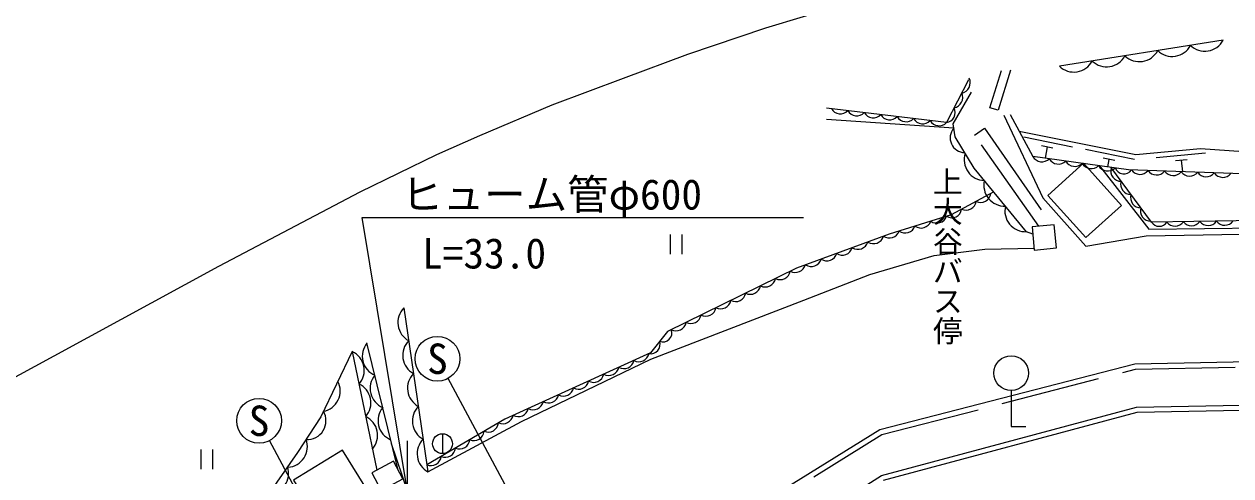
# Model space of a CAD drawing. Units: millimetres at full size, sheet at 1:1000; details may follow other scales. Extents: x 40000 to 680000, y 20000 to 380000.
# Drawn here: x 324047 to 396834, y 312111 to 339361 of the extents above; entities that cross this region are included whole.
import ezdxf
from ezdxf.enums import TextEntityAlignment as Align

# ---------------------------------------------------------------- set-up
doc = ezdxf.new("R2010")
doc.units = ezdxf.units.MM
doc.header["$LTSCALE"] = 1000
doc.linetypes.add('DASHED', pattern=[7.5, 6, -1.5])
doc.layers.add('M-BGD', color=7, linetype='Continuous', lineweight=25)
doc.layers.add('M-STR-HTXT', color=7, linetype='Continuous', lineweight=13)
doc.layers.add('M-BMK-HTXT', color=7, linetype='Continuous')
doc.styles.add('@ＭＳ ゴシック', font='')
doc.styles.add('ＭＳ ゴシック', font='')
doc.styles.get('@ＭＳ ゴシック').set_extended_font_data('@MS Gothic')
doc.styles.get('ＭＳ ゴシック').set_extended_font_data('MS Gothic')

# ---------------------------------------------------------------- blocks, each defined once
blk = doc.blocks.new('open_arrow')
at = {"color": 0, "linetype": 'Continuous', "lineweight": -2}
blk.add_lwpolyline([(7.5, 1.25), (0, 0), (7.5, -1.25)], dxfattribs=at)

msp = doc.modelspace()

# ---------------------------------------------------------------- linework, layer by layer
at = {"layer": 'M-BGD'}
for p, q in [((396371, 338393), (386495, 336822)), ((381004, 335998), (379686, 333425)), ((379686, 333425), (372444, 334301)), ((380130, 333077), (372444, 333599)), ((383513, 333909), (384895, 331380)), ((387290, 331949), (384349, 332539)), ((386104, 331881), (385418, 332018)), ((385761, 331950), (385626, 331277)), ((391013, 331203), (388071, 331793)), ((389826, 331135), (389140, 331273)), ((389483, 331204), (389392, 330750)), ((395311, 331587), (392324, 331304)), ((394194, 331180), (393497, 331114)), ((393846, 331147), (393911, 330456)), ((363012, 326666), (363012, 325492)), ((363712, 326666), (363712, 325492)), ((346953, 322241), (348342, 312777)), ((343843, 319607), (345320, 312462)), ((346602, 312456), (344722, 320140)), ((383586, 317261), (383586, 315086)), ((391134, 316254), (416844, 316718)), ((375765, 312128), (391134, 316254)), ((375886, 311850), (391176, 315955)), ((391176, 315955), (416850, 316418)), ((349282, 314652), (349282, 313452)), ((383586, 315086), (384476, 315086)), ((334702, 313695), (334702, 312521)), ((335402, 313695), (335402, 312521)), ((348342, 312777), (348405, 312347)), ((358144, 301011), (375765, 312128))]:
    msp.add_line(p, q, dxfattribs=at)
at = {"layer": 'M-BGD', "linetype": 'DASHED'}
for points in [[(383546, 336593), (382798, 334168), (382302, 334321), (382992, 336556)], [(385261, 327175), (381374, 332661), (381982, 333092), (386009, 327246)], [(292840, 270825), (305565, 275379), (314430, 280087), (332260, 289715), (354417, 301729), (358938, 304154), (375784, 314604), (391092, 318552), (407865, 318899), (428517, 319416), (435123, 318828), (438425, 322240)]]:
    msp.add_lwpolyline(points, dxfattribs=at)
at = {"layer": 'M-BGD'}
for points in [[(384885, 326698), (384509, 326840), (381357, 330674), (380204, 332555), (380093, 333339), (381188, 335265)], [(383135, 333877), (385485, 328886), (388094, 325961), (391719, 326584), (399730, 326725), (406616, 326756), (413008, 326173), (419657, 325144), (419734, 325638)], [(384063, 332902), (391109, 331490), (395011, 331860), (408281, 330929), (411899, 331408), (413714, 331909)], [(406932, 329093), (405865, 329464), (398104, 330304), (390655, 330573), (384895, 331380)], [(388905, 330818), (391888, 326985), (401967, 327108), (407874, 327135), (412676, 326628), (416874, 326047), (419734, 325638), (424905, 324453), (433662, 323158), (437385, 322772)], [(419860, 325942), (415323, 326780), (408958, 327393), (402252, 327569), (392050, 327408), (389586, 330723)], [(382537, 329239), (379961, 327858), (376234, 326693), (370628, 324636), (362848, 320810), (361824, 319523), (353049, 315533), (348342, 312777)], [(348405, 312347), (354046, 315394), (361851, 319151), (371068, 322706), (375063, 324254), (378933, 325411), (381989, 325781), (384966, 325849)], [(292692, 271107), (305437, 275669), (314281, 280366), (332109, 289993), (354267, 302007), (358779, 304428), (375659, 314898), (391049, 318868), (407858, 319215), (428527, 319732), (435000, 319156), (438081, 322339)], [(343843, 319607), (341935, 315665), (340542, 313518), (337722, 309481), (331084, 302584), (328881, 303408)]]:
    msp.add_lwpolyline(points, dxfattribs=at)
for points in [[(388091, 326490), (390239, 328427), (387952, 330964), (385804, 329027)], [(384977, 325731), (386309, 325858), (386175, 327262), (384843, 327135)], [(341907, 309243), (344852, 311067), (343241, 313668), (340296, 311844)], [(345575, 311237), (346881, 311924), (346322, 312989), (345015, 312302)]]:
    msp.add_lwpolyline(points, close=True, dxfattribs=at)
for centre, radius in [((383586, 318311), 1050), ((349282, 314052), 600)]:
    msp.add_circle(centre, radius, dxfattribs=at)
for centre, radius, start, end in [((391315, 338348), 1250, 225.90759, 332.16779), ((393290, 338663), 1250, 225.90759, 332.16779), ((395265, 338977), 1250, 225.90759, 332.16779), ((387365, 337720), 1250, 225.90759, 332.16779), ((389340, 338034), 1250, 225.90759, 332.16779), ((380492, 335821), 625, 279.74187, 26.00207), ((380036, 334931), 625, 279.74187, 26.00207), ((373278, 334578), 625, 209.96722, 316.22742), ((374271, 334458), 625, 209.96722, 316.22742), ((379580, 334041), 625, 279.74187, 26.00207), ((375264, 334338), 625, 209.96722, 316.22742), ((376256, 334218), 625, 209.96722, 316.22742), ((377249, 334098), 625, 209.96722, 316.22742), ((378242, 333977), 625, 209.96722, 316.22742), ((379235, 333857), 625, 209.96722, 316.22742), ((380776, 332488), 874, 137.61769, 270.30122), ((381997, 331180), 1250, 162.45577, 268.71598), ((385442, 331682), 625, 208.90026, 315.16047), ((386432, 331543), 625, 208.90026, 315.16047), ((387423, 331404), 625, 208.90026, 315.16047), ((388413, 331266), 625, 208.90026, 315.16047), ((389403, 331127), 625, 208.90026, 315.16047), ((390215, 330505), 625, 163.50103, 269.76123), ((390378, 330903), 570, 202.38251, 323.85091), ((391352, 330923), 625, 214.80357, 321.06378), ((392351, 330887), 625, 214.80357, 321.06378), ((393350, 330851), 625, 214.80357, 321.06378), ((394350, 330815), 625, 214.80357, 321.06378), ((383183, 329634), 1250, 166.30047, 272.56067), ((390811, 329703), 625, 163.50103, 269.76123), ((395349, 330779), 625, 214.80357, 321.06378), ((396348, 330743), 625, 214.80357, 321.06378), ((381736, 329235), 625, 245.07971, 351.33992), ((391408, 328900), 625, 163.50103, 269.76123), ((380855, 328763), 625, 245.07971, 351.33992), ((384453, 328089), 1250, 166.30047, 272.56067), ((392005, 328098), 625, 163.50103, 269.76123), ((379101, 327982), 625, 234.21915, 340.47935), ((380009, 328265), 587, 237.02375, 353.22032), ((376237, 327087), 625, 234.21915, 340.47935), ((377191, 327385), 625, 234.21915, 340.47935), ((378146, 327683), 625, 234.21915, 340.47935), ((392505, 327710), 546, 213.54292, 328.26054), ((393464, 327806), 625, 217.77163, 324.03183), ((394463, 327821), 625, 217.77163, 324.03183), ((395463, 327837), 625, 217.77163, 324.03183), ((396463, 327853), 625, 217.77163, 324.03183), ((374340, 326398), 625, 237.01701, 343.27721), ((375279, 326742), 625, 237.01701, 343.27721), ((372463, 325709), 625, 237.01701, 343.27721), ((373401, 326053), 625, 237.01701, 343.27721), ((370557, 325047), 660, 243.45969, 341.76391), ((371524, 325365), 625, 237.01701, 343.27721), ((368750, 324131), 625, 243.06189, 349.3221), ((369647, 324572), 625, 243.06189, 349.3221), ((367853, 323689), 625, 243.06189, 349.3221), ((366058, 322807), 625, 243.06189, 349.3221), ((366955, 323248), 625, 243.06189, 349.3221), ((347840, 321361), 1250, 135.22063, 241.48084), ((364263, 321924), 625, 243.06189, 349.3221), ((365161, 322365), 625, 243.06189, 349.3221), ((363366, 321482), 625, 243.06189, 349.3221), ((362585, 320729), 535, 248.39983, 21.47499), ((343311, 318476), 1250, 318.54955, 64.80975), ((345693, 319328), 1250, 140.61326, 246.87347), ((348131, 319382), 1250, 135.22063, 241.48084), ((361824, 320066), 588, 261.62896, 16.41814), ((360218, 319205), 625, 241.32198, 347.58219), ((361128, 319619), 625, 241.32198, 347.58219), ((346168, 317385), 1250, 140.61326, 246.87347), ((348421, 317403), 1250, 135.22063, 241.48084), ((358397, 318377), 625, 241.32198, 347.58219), ((359308, 318791), 625, 241.32198, 347.58219), ((341861, 317234), 1250, 281.04618, 27.30639), ((343716, 316518), 1250, 318.54955, 64.80975), ((356577, 317549), 625, 241.32198, 347.58219), ((357487, 317963), 625, 241.32198, 347.58219), ((355666, 317135), 625, 241.32198, 347.58219), ((341124, 315435), 1131, 266.38671, 30.35156), ((346643, 315442), 1250, 140.61326, 246.87347), ((348712, 315424), 1250, 135.22063, 241.48084), ((353846, 316307), 625, 241.32198, 347.58219), ((354756, 316721), 625, 241.32198, 347.58219), ((344121, 314559), 1250, 318.54955, 64.80975), ((352036, 315374), 625, 247.21785, 353.47806), ((352902, 315920), 664, 248.3421, 345.92105), ((351173, 314869), 625, 247.21785, 353.47806), ((339880, 313876), 1250, 273.87824, 20.13844), ((349002, 313446), 1250, 135.22063, 241.48084), ((349447, 313859), 625, 247.21785, 353.47806), ((350310, 314364), 625, 247.21785, 353.47806), ((348584, 313353), 625, 247.21785, 353.47806), ((338747, 312258), 1250, 271.93616, 18.19636)]:
    msp.add_arc(centre, radius, start, end, dxfattribs=at)
at = {"layer": 'M-STR-HTXT'}
for p, q in [((358440, 301537), (349616, 317987)), ((348306, 296484), (338853, 314242))]:
    msp.add_line(p, q, dxfattribs=at)
for points in [[(314335, 313097), (325857, 319347), (335786, 324753), (344320, 329245), (348944, 331488), (351529, 332639), (355896, 334484), (360192, 336098), (364087, 337548), (368782, 339136), (373333, 340498), (379317, 342146), (384196, 343278), (389544, 344461), (395271, 345473), (401020, 346275), (406251, 346844), (412200, 347359), (418232, 347736), (426493, 347889), (435030, 347514), (440866, 347166), (441251, 347128)], [(347161, 311176), (344429, 327687), (371048, 327687)]]:
    msp.add_lwpolyline(points, dxfattribs=at)
for centre in [(348978, 319176), (338219, 315434)]:
    msp.add_circle(centre, 1350, dxfattribs=at)

# ---------------------------------------------------------------- block references
at = {"layer": 'M-STR-HTXT', "xscale": 400, "yscale": 400, "rotation": 99.4}
msp.add_blockref('open_arrow', (347161, 311176), dxfattribs=at)

# ---------------------------------------------------------------- texts
at = {"layer": 'M-BMK-HTXT', "style": '@ＭＳ ゴシック'}
msp.add_text('上大谷バス停', height=1320, rotation=270, dxfattribs=at).set_placement((379739, 330771), align=Align.MIDDLE_LEFT)
at = {"layer": 'M-STR-HTXT', "style": 'ＭＳ ゴシック'}
for s, p in [('ヒューム管φ600', (346800, 329092)), ('L=33.0', (348050, 325536))]:
    msp.add_text(s, height=1833, dxfattribs=at).set_placement(p, align=Align.MIDDLE_LEFT)
for p in [(348978, 319176), (338219, 315434)]:
    msp.add_text('S', height=1833, dxfattribs=at).set_placement(p, align=Align.MIDDLE_CENTER)

doc.saveas('drawing.dxf')
